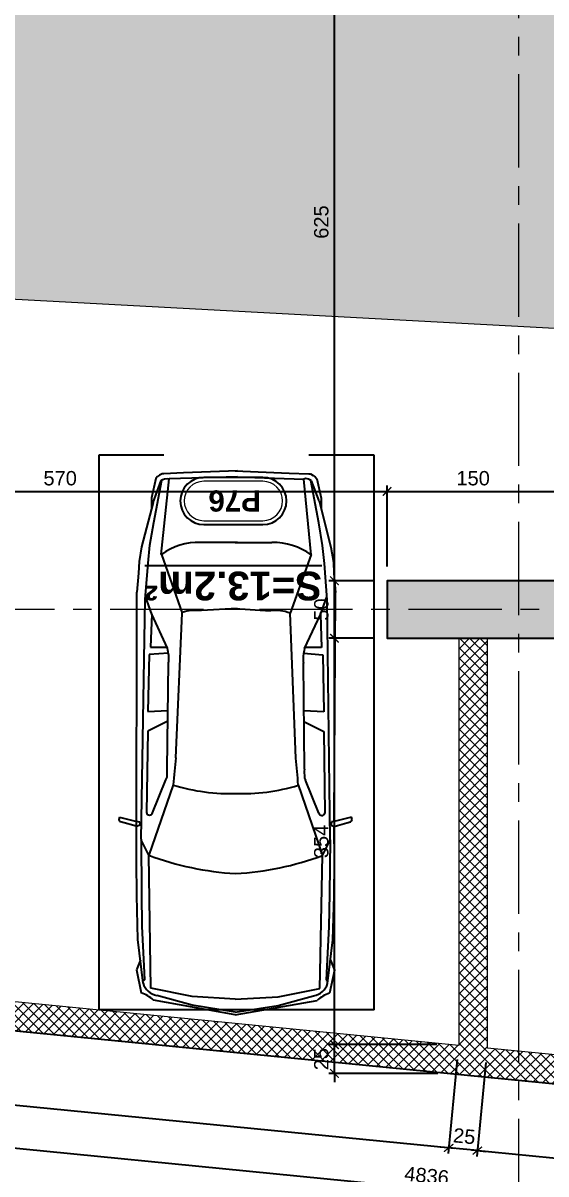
# Model space of a CAD drawing. Header units: centimetres. Extents: x 54080 to 59633, y -55119 to -48218.
# Drawn here: x 56510 to 56966, y -54589 to -53587 of the extents above; entities that cross this region are included whole.
import ezdxf
from ezdxf.enums import TextEntityAlignment as Align

# ---------------------------------------------------------------- set-up
doc = ezdxf.new("R2010")
doc.units = ezdxf.units.CM
doc.header["$LTSCALE"] = 50
doc.header["$MEASUREMENT"] = 0
doc.linetypes.add('AXES', pattern=[2, 1.25, -0.25, 0.25, -0.25])
doc.linetypes.add('CONTINU', pattern=[0])
doc.layers.get('0').update_dxf_attribs({"color": 8})
for name, color, linetype in [('AXES', 10, 'AXES'), ('BETON COUPE', 3, 'CONTINU'), ('BETON TRAME', 252, 'Continuous'), ('BORD', 5, 'Continuous'), ('COTE 50ème', 1, 'Continuous'), ('FINI', 251, 'Continuous'), ('PILIER', 7, 'Continuous'), ('TEXTE', 7, 'Continuous')]:
    doc.layers.add(name, color=color, linetype=linetype)
for name, color, linetype, lineweight in [('BETON HACHURE', 253, 'Continuous', 13), ('EXISTANT COUPE', 251, 'Continuous', 40), ('MACONNERIE COUPE', 7, 'Continuous', 30)]:
    doc.layers.add(name, color=color, linetype=linetype, lineweight=lineweight)
doc.layers.add('New_2D Drafting - General_Pen_No__4', color=252, linetype='Continuous', lineweight=13, true_color=0x696969)
doc.styles.add('BRMNAMES', font='swisseb.ttf', dxfattribs={"height": 20})
doc.styles.add('RS_TEXT_1.50', font='arial.ttf', dxfattribs={"height": 12.5})
doc.styles.add('RS_TXT_50', font='arial.ttf', dxfattribs={"height": 12.5})
doc.dimstyles.new('RS_50CM_LINEAIRE', dxfattribs={"dimscale": 5, "dimtxt": 12.5, "dimasz": 1.5, "dimexe": 1, "dimexo": 2.5, "dimgap": 1, "dimtad": 1, "dimdec": 1, "dimrnd": 0.5, "dimdsep": 46, "dimtxsty": 'RS_TXT_50', "dimblk1": 'ARCHTICK', "dimblk2": 'ARCHTICK', "dimsah": 1, "dimcen": 2.5, "dimdle": 1, "dimclrt": 4, "dimadec": 0, "dimazin": 2, "dimtfac": 1, "dimtdec": 1, "dimtix": 1, "dimtmove": 2, "dimatfit": 3, "dimfxl": 1, "dimtolj": 1, "dimtzin": 0, "dimarcsym": 0})

# ---------------------------------------------------------------- blocks, each defined once
blk = doc.blocks.new('A$C99aa3423')
at = {"layer": 'AXES', "lineweight": 5, "ltscale": 1.3}
for p, q in [((740, -4150), (740, -1058.41)), ((3195, -3235), (-1985, -3235))]:
    blk.add_line(p, q, dxfattribs=at)
blk = doc.blocks.new('_ArchTick')
at = {"color": 0, "linetype": 'ByBlock', "const_width": 0.15}
blk.add_lwpolyline([(-0.5, -0.5), (0.5, 0.5)], dxfattribs=at)
blk = doc.blocks.new('*D944')
at = {"layer": 'COTE 50ème', "color": 0, "lineweight": -2, "ltscale": 0.5, "transparency": 16777216}
for p, q in [((56871.1, -54476.4), (56776.8, -54476.4)), ((56781.8, -54476.4), (56781.8, -54468.9)), ((56781.8, -54501.5), (56781.8, -54476.4)), ((56871.8, -54501.5), (56776.8, -54501.5)), ((56781.8, -54501.5), (56781.8, -54509))]:
    blk.add_line(p, q, dxfattribs=at)
at = {"layer": 'Defpoints', "color": 0, "ltscale": 0.5, "transparency": 16777216}
for p in [(56781.8, -54476.4), (56883.6, -54476.4), (56884.3, -54501.5)]:
    blk.add_point(p, dxfattribs=at)
at = {"layer": 'COTE 50ème', "color": 0, "lineweight": -2, "ltscale": 0.5, "transparency": 16777216, "xscale": 7.5, "yscale": 7.5, "zscale": 7.5}
for p, rotation in [((56781.8, -54476.4), 270), ((56781.8, -54501.5), 90)]:
    blk.add_blockref('_ArchTick', p, dxfattribs=dict(at, rotation=rotation))
at = {"layer": 'COTE 50ème', "color": 4, "ltscale": 0.5, "transparency": 16777216, "insert": (56770.4, -54489), "char_height": 12.5, "attachment_point": 5, "rotation": 90, "style": 'RS_TXT_50'}
blk.add_mtext('\\A1;25', dxfattribs=at)
blk = doc.blocks.new('*D945')
at = {"layer": 'COTE 50ème', "color": 0, "lineweight": -2, "ltscale": 0.5, "transparency": 16777216}
for p, q in [((56815.2, -54122.4), (56776.8, -54122.4)), ((56781.8, -54481.4), (56781.8, -54117.4)), ((56871.1, -54476.4), (56776.8, -54476.4))]:
    blk.add_line(p, q, dxfattribs=at)
at = {"layer": 'Defpoints', "color": 0, "ltscale": 0.5, "transparency": 16777216}
for p in [(56781.8, -54122.4), (56827.7, -54122.4), (56883.6, -54476.4)]:
    blk.add_point(p, dxfattribs=at)
at = {"layer": 'COTE 50ème', "color": 0, "lineweight": -2, "ltscale": 0.5, "transparency": 16777216, "xscale": 7.5, "yscale": 7.5, "zscale": 7.5}
for p, rotation in [((56781.8, -54122.4), 90), ((56781.8, -54476.4), 270)]:
    blk.add_blockref('_ArchTick', p, dxfattribs=dict(at, rotation=rotation))
at = {"layer": 'COTE 50ème', "color": 4, "ltscale": 0.5, "transparency": 16777216, "insert": (56770.4, -54299.4), "char_height": 12.5, "attachment_point": 5, "rotation": 90, "style": 'RS_TXT_50'}
blk.add_mtext('\\A1;354', dxfattribs=at)
blk = doc.blocks.new('*D946')
at = {"layer": 'COTE 50ème', "color": 0, "lineweight": -2, "ltscale": 0.5, "transparency": 16777216}
for p, q in [((56815.2, -54072.4), (56776.8, -54072.4)), ((56781.8, -54127.4), (56781.8, -54067.4)), ((56815.2, -54122.4), (56776.8, -54122.4))]:
    blk.add_line(p, q, dxfattribs=at)
at = {"layer": 'Defpoints', "color": 0, "ltscale": 0.5, "transparency": 16777216}
for p in [(56781.8, -54072.4), (56827.7, -54072.4), (56827.7, -54122.4)]:
    blk.add_point(p, dxfattribs=at)
at = {"layer": 'COTE 50ème', "color": 0, "lineweight": -2, "ltscale": 0.5, "transparency": 16777216, "xscale": 7.5, "yscale": 7.5, "zscale": 7.5}
for p, rotation in [((56781.8, -54072.4), 90), ((56781.8, -54122.4), 270)]:
    blk.add_blockref('_ArchTick', p, dxfattribs=dict(at, rotation=rotation))
at = {"layer": 'COTE 50ème', "color": 4, "ltscale": 0.5, "transparency": 16777216, "insert": (56770.4, -54097.4), "char_height": 12.5, "attachment_point": 5, "rotation": 90, "style": 'RS_TXT_50'}
blk.add_mtext('\\A1;50', dxfattribs=at)
blk = doc.blocks.new('*D947')
at = {"layer": 'COTE 50ème', "color": 0, "lineweight": -2, "ltscale": 0.5, "transparency": 16777216}
for p, q in [((56781.8, -54077.4), (56781.8, -53442.4)), ((56930.2, -53447.4), (56776.8, -53447.4)), ((56815.2, -54072.4), (56776.8, -54072.4))]:
    blk.add_line(p, q, dxfattribs=at)
at = {"layer": 'Defpoints', "color": 0, "ltscale": 0.5, "transparency": 16777216}
for p in [(56781.8, -53447.4), (56942.7, -53447.4), (56827.7, -54072.4)]:
    blk.add_point(p, dxfattribs=at)
at = {"layer": 'COTE 50ème', "color": 0, "lineweight": -2, "ltscale": 0.5, "transparency": 16777216, "xscale": 7.5, "yscale": 7.5, "zscale": 7.5}
for p, rotation in [((56781.8, -53447.4), 90), ((56781.8, -54072.4), 270)]:
    blk.add_blockref('_ArchTick', p, dxfattribs=dict(at, rotation=rotation))
at = {"layer": 'COTE 50ème', "color": 4, "ltscale": 0.5, "transparency": 16777216, "insert": (56770.4, -53759.9), "char_height": 12.5, "attachment_point": 5, "rotation": 90, "style": 'RS_TXT_50'}
blk.add_mtext('\\A1;625', dxfattribs=at)
blk = doc.blocks.new('*D1099')
at = {"layer": 'COTE 50ème', "color": 0, "lineweight": -2, "ltscale": 0.5, "transparency": 16777216}
for p, q in [((56252.7, -53994.5), (56832.7, -53994.5)), ((56257.7, -54059.9), (56257.7, -53989.5)), ((56827.7, -54059.9), (56827.7, -53989.5))]:
    blk.add_line(p, q, dxfattribs=at)
at = {"layer": 'Defpoints', "color": 0, "ltscale": 0.5, "transparency": 16777216}
for p in [(56827.7, -53994.5), (56257.7, -54072.4), (56827.7, -54072.4)]:
    blk.add_point(p, dxfattribs=at)
at = {"layer": 'COTE 50ème', "color": 0, "lineweight": -2, "ltscale": 0.5, "transparency": 16777216, "xscale": 7.5, "yscale": 7.5, "zscale": 7.5, "rotation": 180}
blk.add_blockref('_ArchTick', (56257.7, -53994.5), dxfattribs=at)
at = {"layer": 'COTE 50ème', "color": 0, "lineweight": -2, "ltscale": 0.5, "transparency": 16777216, "xscale": 7.5, "yscale": 7.5, "zscale": 7.5}
blk.add_blockref('_ArchTick', (56827.7, -53994.5), dxfattribs=at)
at = {"layer": 'COTE 50ème', "color": 4, "ltscale": 0.5, "transparency": 16777216, "insert": (56542.7, -53983.1), "char_height": 12.5, "attachment_point": 5, "style": 'RS_TXT_50'}
blk.add_mtext('\\A1;570', dxfattribs=at)
blk = doc.blocks.new('*D1100')
at = {"layer": 'COTE 50ème', "color": 0, "lineweight": -2, "ltscale": 0.5, "transparency": 16777216}
for p, q in [((56822.7, -53994.5), (56982.7, -53994.5)), ((56827.7, -54059.9), (56827.7, -53989.5)), ((56977.7, -54059.9), (56977.7, -53989.5))]:
    blk.add_line(p, q, dxfattribs=at)
at = {"layer": 'Defpoints', "color": 0, "ltscale": 0.5, "transparency": 16777216}
for p in [(56977.7, -53994.5), (56827.7, -54072.4), (56977.7, -54072.4)]:
    blk.add_point(p, dxfattribs=at)
at = {"layer": 'COTE 50ème', "color": 0, "lineweight": -2, "ltscale": 0.5, "transparency": 16777216, "xscale": 7.5, "yscale": 7.5, "zscale": 7.5, "rotation": 180}
blk.add_blockref('_ArchTick', (56827.7, -53994.5), dxfattribs=at)
at = {"layer": 'COTE 50ème', "color": 0, "lineweight": -2, "ltscale": 0.5, "transparency": 16777216, "xscale": 7.5, "yscale": 7.5, "zscale": 7.5}
blk.add_blockref('_ArchTick', (56977.7, -53994.5), dxfattribs=at)
at = {"layer": 'COTE 50ème', "color": 4, "ltscale": 0.5, "transparency": 16777216, "insert": (56902.7, -53983.1), "char_height": 12.5, "attachment_point": 5, "style": 'RS_TXT_50'}
blk.add_mtext('\\A1;150', dxfattribs=at)
blk = doc.blocks.new('*D1383')
at = {"layer": 'COTE 50ème', "color": 0, "lineweight": -2, "ltscale": 0.5, "transparency": 16777216}
for p, q in [((56913.9, -54491.9), (56905.9, -54573.7)), ((58216.4, -54697.4), (56901.4, -54568.3)), ((58218.9, -54620.1), (58210.9, -54701.9))]:
    blk.add_line(p, q, dxfattribs=at)
at = {"layer": 'Defpoints', "color": 0, "ltscale": 0.5, "transparency": 16777216}
for p in [(56915.2, -54479.5), (56906.4, -54568.7), (58220.2, -54607.6)]:
    blk.add_point(p, dxfattribs=at)
at = {"layer": 'COTE 50ème', "color": 0, "lineweight": -2, "ltscale": 0.5, "transparency": 16777216, "xscale": 7.5, "yscale": 7.5, "zscale": 7.5}
for p, rotation in [((56906.4, -54568.7), 174.3913441653871), ((58211.4, -54696.9), 354.3913441653871)]:
    blk.add_blockref('_ArchTick', p, dxfattribs=dict(at, rotation=rotation))
at = {"layer": 'COTE 50ème', "color": 4, "ltscale": 0.5, "transparency": 16777216, "insert": (57560, -54621.5), "char_height": 12.5, "attachment_point": 5, "rotation": 354.3913, "style": 'RS_TXT_50'}
blk.add_mtext('\\A1;1311.5', dxfattribs=at)
blk = doc.blocks.new('*D1384')
at = {"layer": 'COTE 50ème', "color": 0, "lineweight": -2, "ltscale": 0.5, "transparency": 16777216}
for p, q in [((56888.9, -54489.4), (56880.9, -54571.3)), ((56913.9, -54491.9), (56905.9, -54573.7)), ((56881.4, -54566.3), (56873.9, -54565.6)), ((56906.4, -54568.7), (56881.4, -54566.3)), ((56906.4, -54568.7), (56913.9, -54569.5))]:
    blk.add_line(p, q, dxfattribs=at)
at = {"layer": 'Defpoints', "color": 0, "ltscale": 0.5, "transparency": 16777216}
for p in [(56890.2, -54477), (56915.2, -54479.5), (56881.4, -54566.3)]:
    blk.add_point(p, dxfattribs=at)
at = {"layer": 'COTE 50ème', "color": 0, "lineweight": -2, "ltscale": 0.5, "transparency": 16777216, "xscale": 7.5, "yscale": 7.5, "zscale": 7.5}
for p, rotation in [((56881.4, -54566.3), 354.3913441653871), ((56906.4, -54568.7), 174.3913441653871)]:
    blk.add_blockref('_ArchTick', p, dxfattribs=dict(at, rotation=rotation))
at = {"layer": 'COTE 50ème', "color": 4, "ltscale": 0.5, "transparency": 16777216, "insert": (56895, -54556.2), "char_height": 12.5, "attachment_point": 5, "rotation": 354.3913, "style": 'RS_TXT_50'}
blk.add_mtext('\\A1;25', dxfattribs=at)
blk = doc.blocks.new('*D1385')
at = {"layer": 'COTE 50ème', "color": 0, "lineweight": -2, "ltscale": 0.5, "transparency": 16777216}
for p, q in [((55701.4, -54372.8), (55693.4, -54454.7)), ((56886.4, -54566.8), (55688.9, -54449.2)), ((56888.9, -54489.4), (56880.9, -54571.3))]:
    blk.add_line(p, q, dxfattribs=at)
at = {"layer": 'Defpoints', "color": 0, "ltscale": 0.5, "transparency": 16777216}
for p in [(55702.7, -54360.4), (55693.9, -54449.7), (56890.2, -54477)]:
    blk.add_point(p, dxfattribs=at)
at = {"layer": 'COTE 50ème', "color": 0, "lineweight": -2, "ltscale": 0.5, "transparency": 16777216, "xscale": 7.5, "yscale": 7.5, "zscale": 7.5}
for p, rotation in [((55693.9, -54449.7), 174.3913441653871), ((56881.4, -54566.3), 354.3913441653871)]:
    blk.add_blockref('_ArchTick', p, dxfattribs=dict(at, rotation=rotation))
at = {"layer": 'COTE 50ème', "color": 4, "ltscale": 0.5, "transparency": 16777216, "insert": (56288.8, -54496.7), "char_height": 12.5, "attachment_point": 5, "rotation": 354.3913, "style": 'RS_TXT_50'}
blk.add_mtext('\\A1;1193', dxfattribs=at)
blk = doc.blocks.new('*D1391')
at = {"layer": 'COTE 50ème', "color": 0, "lineweight": -2, "ltscale": 0.5, "transparency": 16777216}
for p, q in [((54463.3, -54276.4), (54454.1, -54370.5)), ((59272.6, -54838.7), (54449.6, -54365.1)), ((59276.4, -54749), (59267.1, -54843.2))]:
    blk.add_line(p, q, dxfattribs=at)
at = {"layer": 'Defpoints', "color": 0, "ltscale": 0.5, "transparency": 16777216}
for p in [(54464.5, -54263.9), (54454.6, -54365.6), (59277.6, -54736.6)]:
    blk.add_point(p, dxfattribs=at)
at = {"layer": 'COTE 50ème', "color": 0, "lineweight": -2, "ltscale": 0.5, "transparency": 16777216, "xscale": 7.5, "yscale": 7.5, "zscale": 7.5}
for p, rotation in [((54454.6, -54365.6), 174.3913441652517), ((59267.6, -54838.2), 354.3913441652516)]:
    blk.add_blockref('_ArchTick', p, dxfattribs=dict(at, rotation=rotation))
at = {"layer": 'COTE 50ème', "color": 4, "ltscale": 0.5, "transparency": 16777216, "insert": (56862.2, -54590.6), "char_height": 12.5, "attachment_point": 5, "rotation": 354.3913, "style": 'RS_TXT_50'}
blk.add_mtext('\\A1;4836', dxfattribs=at)
blk = doc.blocks.new('PILIER')
at = {"color": 252}
blk.add_lwpolyline([(1.563, 1.2), (-1.437, 1.2, 1), (-1.437, -1.2), (1.563, -1.2, 1), (1.563, 1.2, -1)], format="xyb", dxfattribs=at)
at = {"color": 10, "lineweight": 20}
blk.add_lwpolyline([(1.563, 1), (-1.437, 1, 1), (-1.437, -1), (1.563, -1, 1)], format="xyb", close=True, dxfattribs=at)
at = {"color": 7, "style": 'BRMNAMES'}
blk.add_attdef('PILIER_TEXTE', text='', height=1.076, dxfattribs=at).set_placement((0, 0), align=Align.MIDDLE_CENTER)

msp = doc.modelspace()

# ---------------------------------------------------------------- hatches: boundary and pattern name
at = {"layer": 'BETON HACHURE', "transparency": 33554585}
h = msp.add_hatch(dxfattribs=at)
h.set_pattern_fill('ANSI37', color=256, scale=50, angle=270, style=0)
h.set_pattern_definition([(315, (861.459, 19655.393), (4.4194174, 4.4194174), []), (45, (861.459, 19655.393), (-4.4194174, 4.4194174), [])])
h.paths.add_polyline_path([(56357.67, -51847.22), (56382.67, -51847.22), (56382.67, -52172.22), (56357.67, -52172.22)], flags=0)
h.paths.add_polyline_path([(56357.67, -51847.22), (56382.67, -51847.22), (56382.67, -52172.22), (56357.67, -52172.22)], flags=0)
h.paths.add_polyline_path([(58537.67, -51987.36), (58537.67, -52037.36), (58617.67, -52037.36), (58617.67, -51987.36)], flags=0)
h.paths.add_polyline_path([(58157.67, -51987.36), (58157.67, -52037.36), (58237.67, -52037.36), (58237.67, -51987.36)], flags=0)
edge = h.paths.add_edge_path(flags=0)
edge.add_arc((58197.67, -50672.36), 40, 0, 360)
edge = h.paths.add_edge_path(flags=0)
edge.add_arc((58197.67, -49997.36), 40, 0, 360)
edge = h.paths.add_edge_path(flags=0)
edge.add_arc((58197.67, -51272.36), 40, 0, 360)
h.paths.add_polyline_path([(59277.67, -49527.22), (54853.83, -49527.22), (54464.54, -54263.92), (59277.59, -54736.58), (59277.67, -54713.51)])
edge = h.paths.add_edge_path(flags=0)
edge.add_arc((58197.67, -51272.36), 40, 0, 360)
h.paths.add_polyline_path([(56982.67, -49552.22), (56982.67, -49972.36), (57007.67, -49972.36), (57007.67, -49552.22), (58577.68, -49552.22), (58577.67, -50022.36), (58617.67, -50022.36), (58617.67, -49552.22), (59247.67, -49552.22), (59247.67, -51282.36), (58617.67, -51282.36), (58617.67, -50647.36), (58577.67, -50647.36), (58577.67, -51312.36), (59247.67, -51312.36), (59247.67, -52057.36), (58577.67, -52057.36), (58577.67, -53447.36), (58617.67, -53447.36), (58617.67, -52087.36), (59247.67, -52087.36), (59247.67, -54709.01), (58245.17, -54610.07), (58245.17, -54122.36), (58220.17, -54122.36), (58220.17, -54607.62), (56915.17, -54479.46), (56915.17, -54122.36), (56890.17, -54122.36), (56890.17, -54477.01), (55702.67, -54360.39), (55702.67, -54122.36), (55652.67, -54122.36), (55652.67, -54355.48), (54491.47, -54241.45), (54666.86, -52107.36), (54872.67, -52107.36), (54872.67, -52057.36), (54670.97, -52057.36), (54672.82, -52037.36), (54872.67, -52037.36), (54872.67, -51987.36), (54676.72, -51987.36), (54733.43, -51297.36), (54872.67, -51297.36), (54872.67, -51247.36), (54737.54, -51247.36), (54782.74, -50697.36), (54872.67, -50697.36), (54872.67, -50647.36), (54786.85, -50647.36), (54876.86, -49552.22), (55655.17, -49552.22), (55655.17, -49972.36), (55680.17, -49972.36), (55680.17, -49552.22)], flags=16)
h.paths.add_polyline_path([(58157.67, -51232.36), (58157.67, -51312.36), (58237.67, -51312.36), (58237.67, -51232.36)], flags=0)
at = {"layer": 'BETON TRAME', "transparency": 33554559}
h = msp.add_hatch(color=256, dxfattribs=at)
h.dxf.hatch_style = 1
h.paths.add_polyline_path([(57437.67, -52797.36), (57472.67, -52797.36), (57472.67, -53447.36), (57437.67, -53447.36), (57437.67, -53272.36), (56977.67, -53272.36), (56977.67, -53447.36), (56942.67, -53447.36), (56942.67, -52797.36), (56977.67, -52797.36), (56977.67, -53232.36), (57187.67, -53232.36), (57187.67, -52902.36), (57227.67, -52902.36), (57227.67, -53232.36), (57437.67, -53232.36)])
h.paths.add_polyline_path([(58307.67, -54122.36), (58307.67, -54072.36), (58157.67, -54072.36), (58157.67, -54122.36)])
h.paths.add_polyline_path([(57587.67, -54122.36), (57587.67, -54072.36), (57437.67, -54072.36), (57437.67, -54122.36)])
h.paths.add_polyline_path([(56977.67, -54122.36), (56977.67, -54072.36), (56827.67, -54072.36), (56827.67, -54122.36)])
h.paths.add_polyline_path([(56257.67, -54122.36), (56257.67, -54072.36), (56107.67, -54072.36), (56107.67, -54122.36)])
h.paths.add_polyline_path([(56257.67, -53447.36), (56257.67, -53397.36), (56107.67, -53397.36), (56107.67, -53447.36)])
h.paths.add_polyline_path([(58307.67, -53447.36), (58307.67, -53397.36), (58157.67, -53397.36), (58157.67, -53447.36)])
h.paths.add_polyline_path([(58307.67, -52847.36), (58307.67, -52797.36), (58157.67, -52797.36), (58157.67, -52847.36)])
h.paths.add_polyline_path([(56257.67, -52847.36), (56257.67, -52797.36), (56107.67, -52797.36), (56107.67, -52847.36)])
h.paths.add_polyline_path([(56257.67, -52107.36), (56257.67, -52057.36), (56107.67, -52057.36), (56107.67, -52107.36)])
h.paths.add_polyline_path([(58157.67, -52057.36), (58157.67, -52107.36), (58307.67, -52107.36), (58307.67, -52057.36)])
h.paths.add_polyline_path([(57492.67, -52107.36), (57492.67, -52057.36), (57367.67, -52057.36), (57367.67, -52107.36)])
h.paths.add_polyline_path([(57047.67, -52107.36), (57047.67, -52057.36), (56922.67, -52057.36), (56922.67, -52107.36)])
h.paths.add_polyline_path([(57072.67, -52057.36), (57047.67, -52057.36), (57047.67, -52562.36), (57072.67, -52562.36)])
h.paths.add_polyline_path([(57367.67, -52057.36), (57342.67, -52057.36), (57342.67, -52562.36), (57367.67, -52562.36)])
at = {"layer": 'New_2D Drafting - General_Pen_No__4', "linetype": 'Continuous', "lineweight": 0, "true_color": 0xc7c8ca, "transparency": 33554546}
h = msp.add_hatch(color=9, dxfattribs=at)
edge = h.paths.add_edge_path()
edge.add_line((59247.67, -53474.77), (59247.67, -52087.36))
edge.add_line((59247.67, -52087.36), (58657.67, -52087.36))
edge.add_line((58657.67, -52087.36), (58657.67, -53253.16))
edge.add_arc((58307.67, -53253.16), 350, -93.08046, 0, ccw=False)
edge.add_line((58288.86, -53602.65), (58283.86, -53602.39))
edge.add_arc((58302.67, -53252.89), 350, 180, 266.91954, ccw=False)
edge.add_line((57952.67, -53252.89), (57952.67, -50634.86))
edge.add_arc((57492.67, -50634.86), 460, 0, 90)
edge.add_line((57492.67, -50174.86), (55707.67, -50174.86))
edge.add_arc((55707.67, -50634.86), 460, 90, 180)
edge.add_line((55247.67, -50634.86), (55247.67, -53323.54))
edge.add_arc((55707.67, -53323.54), 460, 180, 266.91954)
edge.add_line((55682.95, -53782.88), (57784.07, -53895.95))
edge.add_line((57784.07, -53895.95), (58492.95, -53934.1))
edge.add_arc((58611.23, -53278.74), 665.95, 259.76948, 342.88134)
edge = h.paths.add_edge_path(flags=16)
edge.add_line((57263.86, -53547.49), (55898.86, -53474.03))
edge.add_arc((55917.67, -53124.54), 350, 180, 266.91954, ccw=False)
edge.add_line((55567.67, -53124.54), (55567.67, -50844.86))
edge.add_arc((55917.67, -50844.86), 350, 90, 180, ccw=False)
edge.add_line((55917.67, -50494.86), (57282.67, -50494.86))
edge.add_arc((57282.67, -50844.86), 350, 0, 90, ccw=False)
edge.add_line((57632.67, -50844.86), (57632.67, -53198))
edge.add_arc((57282.67, -53198), 350, -93.08046, 0, ccw=False)

# ---------------------------------------------------------------- linework, layer by layer
at = {"layer": 'BETON COUPE', "lineweight": 5}
msp.add_lwpolyline([(59277.67, -49527.22), (54853.83, -49527.22), (54464.54, -54263.92), (59277.59, -54736.58), (59277.67, -54713.51)], close=True, dxfattribs=at)
msp.add_lwpolyline([(58577.67, -50647.36), (58577.67, -51312.36), (59247.67, -51312.36), (59247.67, -52057.36), (58577.67, -52057.36), (58577.67, -53447.36), (58617.67, -53447.36), (58617.67, -52087.36), (59247.67, -52087.36), (59247.67, -54709.01), (58245.17, -54610.07), (58245.17, -54122.36), (58220.17, -54122.36), (58220.17, -54607.62), (56915.17, -54479.46), (56915.17, -54122.36), (56890.17, -54122.36), (56890.17, -54477.01), (55702.67, -54360.39)], dxfattribs=at)
at = {"layer": 'BETON COUPE'}
msp.add_lwpolyline([(56977.67, -54122.36), (56977.67, -54072.36), (56827.67, -54072.36), (56827.67, -54122.36)], close=True, dxfattribs=at)
at = {"layer": 'BORD'}
msp.add_lwpolyline([(59277.67, -54713.51), (59277.67, -49527.22), (54853.83, -49527.22), (54464.54, -54263.92), (59277.59, -54736.58)], close=True, dxfattribs=at)
at = {"layer": 'EXISTANT COUPE', "lineweight": 5}
msp.add_lwpolyline([(59247.67, -53474.77), (59247.67, -52087.36), (58657.67, -52087.36), (58657.67, -53253.16, -0.4300498), (58288.86, -53602.65), (58283.86, -53602.39, -0.3985526), (57952.67, -53252.89), (57952.67, -50634.86, 0.4142136), (57492.67, -50174.86), (55707.67, -50174.86, 0.4142136), (55247.67, -50634.86), (55247.67, -53323.54, 0.3985526), (55682.95, -53782.88), (57784.07, -53895.95), (58492.95, -53934.1, 0.3794243), (59247.67, -53474.77)], format="xyb", close=True, dxfattribs=at)
at = {"layer": 'FINI'}
for p, q in [((56633.18, -53963.03), (56576.34, -53963.03)), ((56576.34, -53963.03), (56576.34, -54446.19)), ((56816.34, -53963.03), (56759.5, -53963.03)), ((56816.34, -54446.19), (56816.34, -53963.03)), ((56626.26, -53983.26), (56622.33, -54000.22)), ((56623.74, -54004.32), (56630.85, -53985.04)), ((56624.39, -54021.69), (56631.37, -53984.68)), ((56627.61, -53981.41), (56626.26, -53983.26)), ((56629.43, -53980.48), (56627.61, -53981.41)), ((56631.7, -53979.08), (56629.43, -53980.48)), ((56630.85, -53985.04), (56632.21, -53984.11)), ((56630.9, -54049.48), (56637.61, -53983.71)), ((56633.07, -53979.07), (56631.7, -53979.08)), ((56632.21, -53984.11), (56633.58, -53983.64)), ((56650.35, -53978.43), (56633.07, -53979.07)), ((56633.58, -53983.64), (56635.86, -53983.15)), ((56635.86, -53983.15), (56637.61, -53983.71)), ((56697.31, -53981.91), (56637.61, -53983.71)), ((56697.32, -53976.61), (56650.35, -53978.43)), ((56695.35, -53981.91), (56755.04, -53983.96)), ((56695.36, -53976.61), (56742.32, -53978.63)), ((56742.32, -53978.63), (56759.6, -53979.33)), ((56756.79, -53983.4), (56755.04, -53983.96)), ((56761.48, -54049.75), (56755.04, -53983.96)), ((56759.07, -53983.9), (56756.79, -53983.4)), ((56760.44, -53984.37), (56759.07, -53983.9)), ((56759.6, -53979.33), (56760.97, -53979.35)), ((56761.79, -53985.31), (56760.44, -53984.37)), ((56760.97, -53979.35), (56763.23, -53980.76)), ((56768.1, -54021.98), (56761.27, -53984.95)), ((56763.23, -53980.76), (56765.05, -53981.7)), ((56765.05, -53981.7), (56766.39, -53983.55)), ((56766.39, -53983.55), (56770.25, -54000.52)), ((56768.39, -54002.78), (56761.79, -53985.31)), ((56623.74, -54004.32), (56613.65, -54042.84)), ((56622.33, -54000.22), (56622.43, -54009.34)), ((56768.39, -54002.78), (56778.76, -54043.18)), ((56770.25, -54000.52), (56770.12, -54009.52)), ((56620.95, -54041.39), (56624.39, -54021.69)), ((56771.47, -54041.7), (56768.1, -54021.98)), ((56613.65, -54042.84), (56611.5, -54055.66)), ((56619.29, -54056.95), (56620.95, -54041.39)), ((56697.19, -54039), (56665.08, -54038.93)), ((56695.23, -54038.99), (56727.34, -54039.06)), ((56773.06, -54057.27), (56771.47, -54041.7)), ((56778.76, -54043.18), (56780.85, -54056.01)), ((56630.91, -54049.34), (56649.04, -54100.43)), ((56761.47, -54049.61), (56743.13, -54100.62)), ((56611.5, -54055.66), (56611.15, -54065.73)), ((56616.89, -54088.53), (56619.29, -54056.95)), ((56775.33, -54088.85), (56773.06, -54057.27)), ((56780.85, -54056.01), (56781.16, -54066.08)), ((56611.15, -54065.73), (56609.5, -54082.2)), ((56781.16, -54066.08), (56782.74, -54082.56)), ((56609.31, -54316.77), (56609.5, -54082.2)), ((56781.59, -54281.46), (56782.74, -54082.56)), ((56613.21, -54297.53), (56616.89, -54088.53)), ((56622.52, -54101.43), (56617.08, -54086.02)), ((56769.65, -54101.74), (56775.15, -54086.35)), ((56778.14, -54297.87), (56775.33, -54088.85)), ((56622.52, -54101.43), (56621.4, -54130.07)), ((56636.25, -54131.16), (56622.52, -54101.43)), ((56643.47, -54226.65), (56649.04, -54100.43)), ((56697.09, -54096.52), (56666.02, -54098.34)), ((56695.1, -54096.52), (56726.16, -54098.47)), ((56748.17, -54226.87), (56743.13, -54100.62)), ((56755.79, -54131.41), (56769.65, -54101.74)), ((56769.65, -54101.74), (56770.65, -54130.38)), ((56637.1, -54135.27), (56620.32, -54136.44)), ((56621.4, -54130.07), (56635.63, -54130.1)), ((56754.92, -54135.52), (56771.7, -54136.75)), ((56770.65, -54130.38), (56756.29, -54130.35)), ((56620.32, -54136.44), (56619.16, -54186.29)), ((56636.03, -54236.19), (56637.28, -54143.9)), ((56755.58, -54236.43), (56754.71, -54144.14)), ((56771.7, -54136.75), (56772.65, -54186.61)), ((56619.16, -54186.29), (56636.72, -54185.3)), ((56772.65, -54186.61), (56755.1, -54185.54)), ((56636.59, -54194.58), (56619.12, -54203.27)), ((56755.18, -54194.82), (56772.62, -54203.58)), ((56619.12, -54203.27), (56617.92, -54274.34)), ((56772.62, -54203.58), (56773.53, -54274.66)), ((56623.22, -54274.35), (56634.95, -54245.73)), ((56641.31, -54249.99), (56619.96, -54311.47)), ((56750.24, -54250.21), (56771.33, -54311.78)), ((56768.23, -54274.65), (56756.62, -54245.98)), ((56594.07, -54280.41), (56594.66, -54278.16)), ((56594.51, -54281.79), (56594.07, -54280.41)), ((56595.42, -54282.26), (56594.51, -54281.79)), ((56594.55, -54278.13), (56607.31, -54281.47)), ((56598.61, -54283.21), (56595.42, -54282.26)), ((56606.81, -54285.58), (56598.61, -54283.21)), ((56609.55, -54286.53), (56606.81, -54285.58)), ((56607.31, -54281.47), (56611.88, -54282.44)), ((56612.3, -54285.18), (56609.55, -54286.53)), ((56609.64, -54281.96), (56609.64, -54281.46)), ((56611.88, -54282.44), (56612.31, -54284.27)), ((56612.31, -54284.27), (56612.3, -54285.18)), ((56779.35, -54282.44), (56778.92, -54284.27)), ((56778.92, -54284.27), (56778.92, -54285.18)), ((56778.92, -54285.18), (56781.68, -54286.53)), ((56783.91, -54281.47), (56779.35, -54282.44)), ((56781.59, -54281.96), (56781.59, -54281.46)), ((56781.68, -54286.53), (56784.42, -54285.58)), ((56796.68, -54278.13), (56783.91, -54281.47)), ((56784.42, -54285.58), (56792.62, -54283.21)), ((56792.62, -54283.21), (56795.81, -54282.26)), ((56795.81, -54282.26), (56796.72, -54281.79)), ((56797.16, -54280.41), (56796.57, -54278.16)), ((56796.72, -54281.79), (56797.16, -54280.41)), ((56781.97, -54317.13), (56781.64, -54286.53)), ((56613.21, -54297.53), (56613.72, -54344.62)), ((56619.96, -54311.47), (56613.22, -54297.91)), ((56771.33, -54311.78), (56778.13, -54298.25)), ((56778.14, -54297.87), (56777.43, -54344.96)), ((56621.84, -54427.11), (56619.96, -54311.47)), ((56768.97, -54427.41), (56771.33, -54311.78)), ((56609.63, -54346.49), (56609.31, -54316.77)), ((56781.52, -54346.85), (56781.97, -54317.13)), ((56613.72, -54344.62), (56614.04, -54373.42)), ((56777.43, -54344.96), (56777, -54373.76)), ((56610.5, -54384.89), (56609.63, -54346.49)), ((56780.49, -54385.24), (56781.52, -54346.85)), ((56614.04, -54373.42), (56615.78, -54407.69)), ((56777, -54373.76), (56775.12, -54408.02)), ((56615.03, -54422.79), (56610.5, -54384.89)), ((56775.8, -54423.12), (56780.49, -54385.24)), ((56612.61, -54402.55), (56609.15, -54411.17)), ((56778.3, -54402.9), (56781.73, -54411.52)), ((56609.15, -54411.17), (56613.35, -54431.33)), ((56615.78, -54407.69), (56616.37, -54420.03)), ((56775.12, -54408.02), (56774.47, -54420.36)), ((56781.73, -54411.52), (56777.45, -54431.67)), ((56616.37, -54420.03), (56614.8, -54420.84)), ((56774.47, -54420.36), (56776.04, -54421.18)), ((56657.9, -54434.61), (56621.84, -54427.11)), ((56657.88, -54442.03), (56627.13, -54433.48)), ((56695.39, -54436.71), (56657.9, -54434.61)), ((56695.39, -54436.71), (56732.89, -54434.76)), ((56732.87, -54442.19), (56763.65, -54433.76)), ((56732.89, -54434.76), (56768.97, -54427.41)), ((56816.34, -54446.19), (56576.34, -54446.19)), ((56695.36, -54450.29), (56623.94, -54437.72)), ((56695.36, -54448.19), (56657.88, -54442.03)), ((56695.36, -54450.29), (56766.83, -54438.01)), ((56695.36, -54448.19), (56732.87, -54442.19))]:
    msp.add_line(p, q, dxfattribs=at)
for centre, major_axis, ratio, start_param, end_param in [((56663, -54092.26), (-0.57, 53.36), 0.9999998, -0.0496496, 0.6326275), ((56729.2, -54092.4), (-0.48, 53.36), 0.9999998, -0.6565816, 0.0256956), ((56661.67, -54142.27), (-0.78, -44.14), 0.9999998, 3.0605595, 3.4528376), ((56730.32, -54142.41), (-1.25, -44.24), 0.8567501, 2.830193, 3.284587), ((56602.57, -54140.31), (-0.83, 34.89), 0.9999997, 4.5855228, 4.9536243), ((56789.44, -54140.7), (-0.82, -34.89), 0.9999997, 4.4667618, 4.8348634), ((57731.68, -54339.62), (-1069.03, 232.64), 0.9999998, 0.1108356, 0.132256), ((55659.51, -54335.33), (-48.28, 1092.99), 0.9999996, -1.5370575, -1.5156375), ((56624.27, -54239.95), (-10.66, 5.81), 0.9999997, 3.1448165, 3.3587911), ((56555.91, -54238.67), (-0.77, -80.15), 0.9999994, 1.5222876, 1.6114647), ((56835.68, -54239.25), (-2.06, -80.13), 1, 4.7029884, 4.7921656), ((56767.32, -54240.25), (-1.35, 12.07), 0.9999998, 1.7368293, 1.9508038), ((56690.87, -54087.92), (-1.6, -169.78), 0.9999998, -0.2873915, 0.0440399), ((56701.35, -54087.94), (-0.75, -169.79), 0.9999998, -0.0343405, 0.2970909), ((56620.57, -54273.81), (-0.88, 2.56), 0.9999997, 1.4358065, 4.1826319), ((56770.88, -54274.12), (-0.88, 2.56), 0.9999997, 1.4358065, 4.1826319), ((56703.8, -54124.94), (-230.33, 30.21), 0.8715423, 1.3145869, 1.6492973), ((56688.27, -54124.91), (-230.45, -29.26), 0.871538, 1.4922957, 1.8270051), ((56629.4, -54418.71), (-0.38, -14.94), 0.9999998, -1.2692186, -0.1274101), ((56761.45, -54418.99), (-0.38, 14.94), 0.9999998, 3.2645272, 4.4063358), ((56607.32, -54453.31), (-0.28, -22.79), 0.9999998, 2.3365197, 2.8861223), ((56783.39, -54453.68), (-2.55, 22.65), 0.9999998, 0.1514559, 0.7010585)]:
    msp.add_ellipse(centre, major_axis=major_axis, ratio=ratio, start_param=start_param, end_param=end_param, dxfattribs=at)

# ---------------------------------------------------------------- block references
at = {"layer": 'MACONNERIE COUPE', "lineweight": 5, "ltscale": 0.5}
msp.add_blockref('A$C99aa3423', (56202.67, -50862.36), dxfattribs=at)
at = {"layer": 'PILIER', "xscale": 17.145, "yscale": 17.145, "zscale": 17.145, "rotation": 180}
msp.add_blockref('PILIER', (56694.8, -54002.86), dxfattribs=at).add_auto_attribs({'PILIER_TEXTE': 'P76'})

# ---------------------------------------------------------------- texts
at = {"layer": 'TEXTE', "insert": (56693.71, -54076.72), "char_height": 25, "width": 958.4363, "attachment_point": 5, "rotation": 180, "style": 'RS_TEXT_1.50'}
msp.add_mtext('{\\fArial|b1|i0|c0|p34;\\LS=13.2m²}', dxfattribs=at)

# ---------------------------------------------------------------- dimensions: what is measured, and where the dimension line sits
at = {"layer": 'COTE 50ème', "ltscale": 0.5}
for base, p1, p2, angle, picture, middle in [((56781.81, -53447.36), (56827.67, -54072.36), (56942.67, -53447.36), 90, '*D947', (56770.42, -53759.86)), ((56781.81, -54072.36), (56827.67, -54122.36), (56827.67, -54072.36), 90, '*D946', (56770.42, -54097.36)), ((56781.81, -54122.36), (56883.55, -54476.36), (56827.67, -54122.36), 90, '*D945', (56770.42, -54299.36)), ((55693.9, -54449.68), (56890.17, -54477.01), (55702.67, -54360.39), 354.39134, '*D1385', (56288.77, -54496.65)), ((56781.81, -54476.36), (56884.25, -54501.55), (56883.55, -54476.36), 90, '*D944', (56770.42, -54488.95)), ((56881.4, -54566.29), (56915.17, -54479.46), (56890.17, -54477.01), 354.39134, '*D1384', (56895.02, -54556.19))]:
    dim = msp.add_linear_dim(base=base, p1=p1, p2=p2, angle=angle, dimstyle='RS_50CM_LINEAIRE', dxfattribs=at)
    dim.commit()
    dim.dimension.update_dxf_attribs({"geometry": picture, "text_midpoint": middle})
for base, p1, p2, picture, middle in [((56827.67, -53994.51), (56257.67, -54072.36), (56827.67, -54072.36), '*D1099', (56542.67, -53983.13)), ((56977.67, -53994.51), (56827.67, -54072.36), (56977.67, -54072.36), '*D1100', (56902.67, -53983.13))]:
    dim = msp.add_linear_dim(base=base, p1=p1, p2=p2, dimstyle='RS_50CM_LINEAIRE', dxfattribs=at)
    dim.commit()
    dim.dimension.update_dxf_attribs({"geometry": picture, "text_midpoint": middle})
for p1, p2, distance, picture, middle in [((59277.59, -54736.58), (54464.54, -54263.92), 102.14, '*D1391', (56862.19, -54590.57)), ((58220.17, -54607.62), (56915.17, -54479.46), 89.72, '*D1383', (57560.02, -54621.5))]:
    dim = msp.add_aligned_dim(p1=p1, p2=p2, distance=distance, dimstyle='RS_50CM_LINEAIRE', dxfattribs=at)
    dim.commit()
    dim.dimension.update_dxf_attribs({"geometry": picture, "text_midpoint": middle})

doc.saveas('drawing.dxf')
